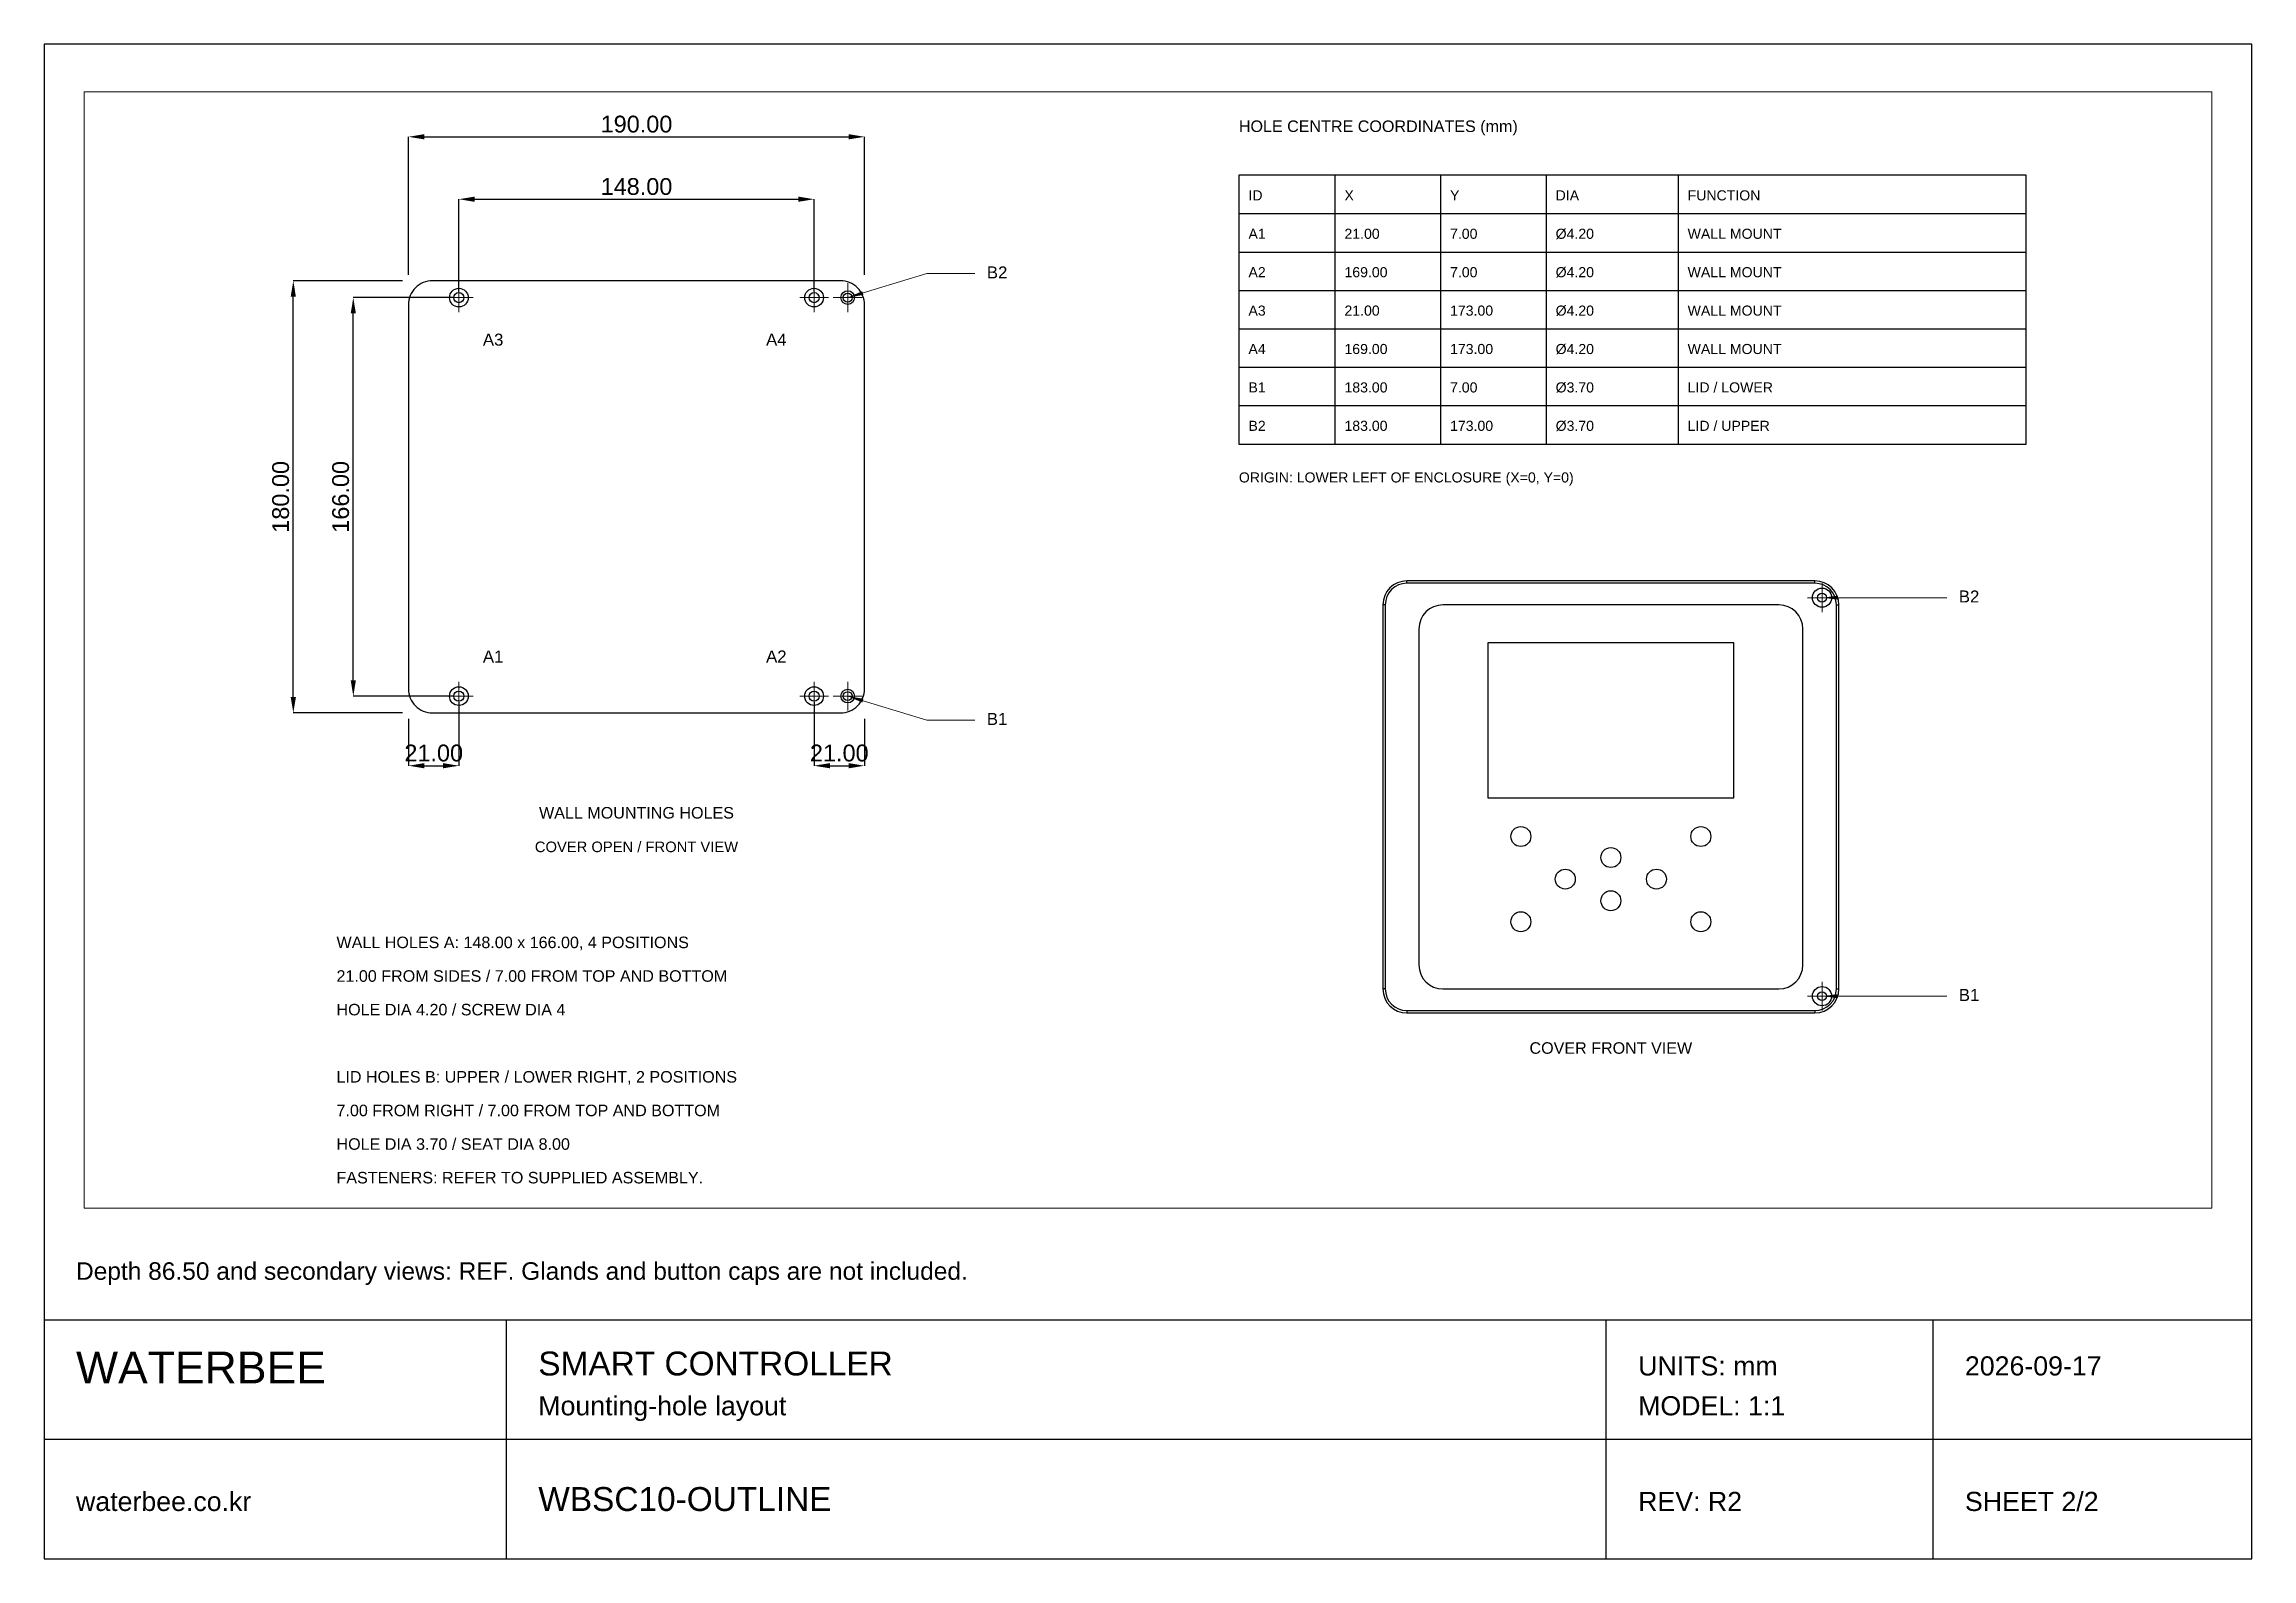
# Paper-space layout 'SHEET-2' of a CAD drawing. Header units: millimetres. Extents: x 10 to 287, y 10 to 200.
# The model-space entities are those that its viewports show. They can reach past a viewport. Long polylines and large blocks are cut down to what shows.
import ezdxf
from ezdxf.enums import TextEntityAlignment as Align

# ---------------------------------------------------------------- set-up
doc = ezdxf.new("R2010")
doc.units = ezdxf.units.MM
doc.linetypes.add('WB_CENTER', pattern=[10, 6, -1.5, 1, -1.5])
for name, color, linetype, lineweight in [('CENTER', 7, 'WB_CENTER', 18), ('DETAIL', 7, 'Continuous', 25), ('DIM', 7, 'Continuous', 18), ('LID_HOLES', 7, 'Continuous', 25), ('OUTLINE', 7, 'Continuous', 25), ('TEXT', 7, 'Continuous', 0), ('WALL_HOLES', 7, 'Continuous', 25)]:
    doc.layers.add(name, color=color, linetype=linetype, lineweight=lineweight)
doc.layers.add('VIEWPORTS', color=7, linetype='Continuous')
doc.styles.add('SLDTEXTSTYLE1', font='arial.ttf')
doc.styles.get("Standard").update_dxf_attribs({"font": 'arial.ttf'})
doc.styles.add('WB_CENTURY', font='arial.ttf')
doc.dimstyles.new('SLDDIMSTYLE0', dxfattribs={"dimtxt": 3.5, "dimasz": 3.302, "dimexe": 0, "dimexo": 0.625, "dimgap": 0.875, "dimtad": 1, "dimlfac": 2.5, "dimrnd": 1e-09, "dimzin": 4, "dimtxsty": 'SLDTEXTSTYLE1', "dimsah": 1, "dimcen": 2.5, "dimazin": 1, "dimtfac": 1, "dimtmove": 0, "dimatfit": 3, "dimfrac": 2, "dimtzin": 12, "dimarcsym": 0})

msp = doc.modelspace()

# ---------------------------------------------------------------- linework, layer by layer
at = {"layer": 'CENTER'}
for p, q in [((1045, 467), (1045, 479)), ((1193, 467), (1193, 479)), ((1207, 467), (1207, 479)), ((1039, 473), (1051, 473)), ((1187, 473), (1199, 473)), ((1201, 473), (1213, 473)), ((1613, 342), (1613, 354)), ((1607, 348), (1619, 348)), ((1045, 301), (1045, 313)), ((1193, 301), (1193, 313)), ((1207, 301), (1207, 313)), ((1039, 307), (1051, 307)), ((1187, 307), (1199, 307)), ((1201, 307), (1213, 307)), ((1613, 176), (1613, 188)), ((1607, 182), (1619, 182))]:
    msp.add_line(p, q, dxfattribs=at)
at = {"layer": 'DETAIL'}
for p, q in [((1410, 524), (1410, 412)), ((1454, 524), (1454, 412)), ((1498, 524), (1498, 412)), ((1553, 524), (1553, 412)), ((1370, 508), (1698, 508)), ((1370, 492), (1698, 492)), ((1370, 476), (1698, 476)), ((1370, 460), (1698, 460)), ((1370, 444), (1698, 444)), ((1370, 428), (1698, 428)), ((1440, 354), (1440, 355)), ((1610, 355), (1440, 355)), ((1610, 354), (1440, 354)), ((1610, 354), (1610, 355)), ((1430, 345), (1430, 185)), ((1431, 345), (1430, 345)), ((1431, 345), (1431, 185)), ((1595, 345), (1455, 345)), ((1619, 345), (1620, 345)), ((1619, 185), (1619, 345)), ((1620, 185), (1620, 345)), ((1445, 335), (1445, 195)), ((1605, 195), (1605, 335)), ((1473.75, 329.15), (1473.75, 264.65)), ((1576.25, 329.15), (1473.75, 329.15)), ((1576.25, 264.65), (1576.25, 329.15)), ((1473.75, 264.65), (1576.25, 264.65)), ((1431, 185), (1430, 185)), ((1455, 185), (1595, 185)), ((1619, 185), (1620, 185)), ((1440, 176), (1610, 176)), ((1440, 176), (1440, 175)), ((1440, 175), (1610, 175)), ((1610, 176), (1610, 175))]:
    msp.add_line(p, q, dxfattribs=at)
msp.add_lwpolyline([(1370, 412), (1698, 412), (1698, 524), (1370, 524)], close=True, dxfattribs=at)
for centre, radius in [((1045, 473), 3.9), ((1193, 473), 3.9), ((1207, 473), 2.85), ((1613, 348), 4), ((1613, 348), 1.85), ((1045, 307), 3.9), ((1193, 307), 3.9), ((1207, 307), 2.85), ((1487.5, 248.5), 4.15), ((1562.5, 248.5), 4.15), ((1525, 239.75), 4.15), ((1506, 230.75), 4.15), ((1544, 230.75), 4.15), ((1525, 221.75), 4.15), ((1487.5, 213), 4.15), ((1562.5, 213), 4.15), ((1613, 182), 4), ((1613, 182), 1.85)]:
    msp.add_circle(centre, radius, dxfattribs=at)
for centre, radius, start, end in [((1440, 345), 10, 90, 180), ((1440, 345), 9, 90, 180), ((1610, 345), 10, 0, 90), ((1610, 345), 9, 0, 90), ((1455, 335), 10, 90, 180), ((1595, 335), 10, 0, 90), ((1455, 195), 10, 180, 270), ((1595, 195), 10, 270, 0), ((1440, 185), 10, 180, 270), ((1440, 185), 9, 180, 270), ((1610, 185), 10, 270, 0), ((1610, 185), 9, 270, 0)]:
    msp.add_arc(centre, radius, start, end, dxfattribs=at)
at = {"layer": 'DIM'}
for p, q in [((1207, 473), (1240, 483)), ((1240, 483), (1260, 483)), ((1613, 348), (1640, 348)), ((1640, 348), (1665, 348)), ((1207, 307), (1240, 297)), ((1240, 297), (1260, 297)), ((1613, 182), (1640, 182)), ((1640, 182), (1665, 182))]:
    msp.add_line(p, q, dxfattribs=at)
for points in [[(1207, 473), (1213.082, 475.7), (1213.558, 474.13)], [(1613, 348), (1619.604, 348.82), (1619.604, 347.18)], [(1207, 307), (1213.558, 305.87), (1213.082, 304.3)], [(1613, 182), (1619.604, 182.82), (1619.604, 181.18)]]:
    msp.add_solid(points, dxfattribs=at)
at = {"layer": 'LID_HOLES'}
for centre in [(1207, 473), (1207, 307)]:
    msp.add_circle(centre, 1.85, dxfattribs=at)
at = {"layer": 'OUTLINE'}
msp.add_lwpolyline([(1034, 300), (1204, 300, 0.4142136), (1214, 310), (1214, 470, 0.4142136), (1204, 480), (1034, 480, 0.4142136), (1024, 470), (1024, 310, 0.4142136)], format="xyb", close=True, dxfattribs=at)
at = {"layer": 'WALL_HOLES'}
for centre in [(1045, 473), (1193, 473), (1045, 307), (1193, 307)]:
    msp.add_circle(centre, 2.1, dxfattribs=at)

# ---------------------------------------------------------------- texts
at = {"layer": 'TEXT'}
for s, height, p in [('HOLE CENTRE COORDINATES (mm)', 4.8, (1370, 542)), ('ID', 4.2, (1374, 513.5)), ('X', 4.2, (1414, 513.5)), ('Y', 4.2, (1458, 513.5)), ('DIA', 4.2, (1502, 513.5)), ('FUNCTION', 4.2, (1557, 513.5)), ('A1', 4.2, (1374, 497.5)), ('21.00', 4.2, (1414, 497.5)), ('7.00', 4.2, (1458, 497.5)), ('Ø4.20', 4.2, (1502, 497.5)), ('WALL MOUNT', 4.2, (1557, 497.5)), ('B2', 5, (1265, 481)), ('A2', 4.2, (1374, 481.5)), ('169.00', 4.2, (1414, 481.5)), ('7.00', 4.2, (1458, 481.5)), ('Ø4.20', 4.2, (1502, 481.5)), ('WALL MOUNT', 4.2, (1557, 481.5)), ('A3', 4.2, (1374, 465.5)), ('21.00', 4.2, (1414, 465.5)), ('173.00', 4.2, (1458, 465.5)), ('Ø4.20', 4.2, (1502, 465.5)), ('WALL MOUNT', 4.2, (1557, 465.5)), ('A3', 5, (1055, 453)), ('A4', 5, (1173, 453)), ('A4', 4.2, (1374, 449.5)), ('169.00', 4.2, (1414, 449.5)), ('173.00', 4.2, (1458, 449.5)), ('Ø4.20', 4.2, (1502, 449.5)), ('WALL MOUNT', 4.2, (1557, 449.5)), ('B1', 4.2, (1374, 433.5)), ('183.00', 4.2, (1414, 433.5)), ('7.00', 4.2, (1458, 433.5)), ('Ø3.70', 4.2, (1502, 433.5)), ('LID / LOWER', 4.2, (1557, 433.5)), ('B2', 4.2, (1374, 417.5)), ('183.00', 4.2, (1414, 417.5)), ('173.00', 4.2, (1458, 417.5)), ('Ø3.70', 4.2, (1502, 417.5)), ('LID / UPPER', 4.2, (1557, 417.5)), ('ORIGIN: LOWER LEFT OF ENCLOSURE (X=0, Y=0)', 4.2, (1370, 396)), ('B2', 5, (1670, 346)), ('A1', 5, (1055, 321)), ('A2', 5, (1173, 321)), ('B1', 5, (1265, 295)), ('WALL HOLES A: 148.00 x 166.00, 4 POSITIONS', 4.8, (994, 202)), ('21.00 FROM SIDES / 7.00 FROM TOP AND BOTTOM', 4.8, (994, 188)), ('B1', 5, (1670, 180)), ('HOLE DIA 4.20 / SCREW DIA 4', 4.8, (994, 174)), ('LID HOLES B: UPPER / LOWER RIGHT, 2 POSITIONS', 4.8, (994, 146)), ('7.00 FROM RIGHT / 7.00 FROM TOP AND BOTTOM', 4.8, (994, 132)), ('HOLE DIA 3.70 / SEAT DIA 8.00', 4.8, (994, 118)), ('FASTENERS: REFER TO SUPPLIED ASSEMBLY.', 4.8, (994, 104))]:
    msp.add_text(s, height=height, dxfattribs=at).set_placement(p)
for s, height, p in [('WALL MOUNTING HOLES', 4.8, (1119, 256)), ('COVER OPEN / FRONT VIEW', 4.4, (1119, 242)), ('COVER FRONT VIEW', 4.8, (1525, 158))]:
    msp.add_text(s, height=height, dxfattribs=at).set_placement(p, align=Align.CENTER)

# ---------------------------------------------------------------- dimensions: what is measured, and where the dimension line sits
at = {"layer": 'DIM'}
for base, p1, p2 in [((1024, 540), (1024, 480), (1214, 480)), ((1045, 514), (1045, 473), (1193, 473)), ((1024, 278), (1024, 300), (1045, 307)), ((1193, 278), (1193, 307), (1214, 300))]:
    msp.add_linear_dim(base=base, p1=p1, p2=p2, dimstyle='SLDDIMSTYLE0', override={"dimtxt": 7, "dimasz": 6.604, "dimexe": 0, "dimexo": 2.5, "dimgap": 1.75, "dimtad": 1, "dimdec": 2, "dimlfac": 1, "dimzin": 0, "dimdsep": 46, "dimtxsty": 'WB_CENTURY', "dimsah": 0, "dimtsz": 0, "dimclrd": 7, "dimclre": 7, "dimclrt": 7}, dxfattribs=at).render()
for base, p1, p2 in [((976, 300), (1024, 300), (1024, 480)), ((1001, 307), (1045, 307), (1045, 473))]:
    msp.add_linear_dim(base=base, p1=p1, p2=p2, angle=90, dimstyle='SLDDIMSTYLE0', override={"dimtxt": 7, "dimasz": 6.604, "dimexe": 0, "dimexo": 2.5, "dimgap": 1.75, "dimtad": 1, "dimdec": 2, "dimlfac": 1, "dimzin": 0, "dimdsep": 46, "dimtxsty": 'WB_CENTURY', "dimsah": 0, "dimtsz": 0, "dimclrd": 7, "dimclre": 7, "dimclrt": 7}, dxfattribs=at).render()

psp = doc.layouts.new('SHEET-2')

# ---------------------------------------------------------------- linework, layer by layer
for p, q in [((10, 40), (287, 40)), ((68, 10), (68, 40)), ((206, 10), (206, 40)), ((247, 10), (247, 40)), ((10, 25), (287, 25))]:
    psp.add_line(p, q)
psp.add_lwpolyline([(10, 10), (287, 10), (287, 200), (10, 200)], close=True)

# ---------------------------------------------------------------- texts
for s, height, p in [('Depth 86.50 and secondary views: REF. Glands and button caps are not included.', 2.2, (14, 45)), ('SMART CONTROLLER', 3, (72, 33)), ('WATERBEE', 4, (14, 32)), ('UNITS: mm', 2.4, (210, 33)), ('2026-09-17', 2.4, (251, 33)), ('Mounting-hole layout', 2.4, (72, 28)), ('MODEL: 1:1', 2.4, (210, 28)), ('waterbee.co.kr', 2.4, (14, 16)), ('WBSC10-OUTLINE', 3, (72, 16)), ('REV: R2', 2.4, (210, 16)), ('SHEET 2/2', 2.4, (251, 16))]:
    psp.add_text(s, height=height).set_placement(p)

# ---------------------------------------------------------------- viewports
at = {"layer": 'VIEWPORTS'}
psp.add_viewport(center=(148.5, 124), size=(267, 140), view_center_point=(1332.139, 326.195), view_height=464.93647, dxfattribs=at)

doc.saveas('drawing.dxf')
